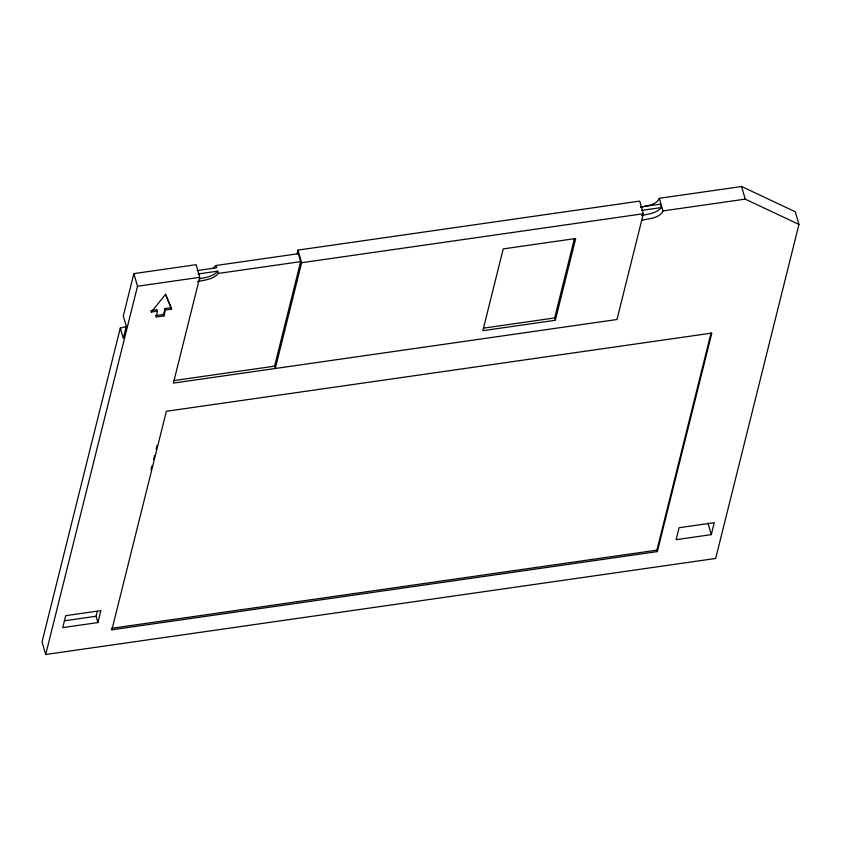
<?xml version="1.0" encoding="UTF-8"?>
<svg xmlns="http://www.w3.org/2000/svg" width="841" height="841" viewBox="0 0 841 841"><rect width="100%" height="100%" fill="white"/><g stroke="black" fill="none" stroke-linecap="round" stroke-linejoin="round"><path stroke-width="1.26" d="M125.992 326.413A11.406 5.593 -16.1 0 1 120.305 328.011L42.05 641.872L45.687 654.498L715.67 558.456L798.95 224.421L795.313 211.795L741.583 186.502L659.323 198.297C656.558 205.215 646.897 205.477 640.621 207.296M297.041 253.919L297.998 250.092L639.717 201.104L643.354 213.73L616.979 319.506L173.393 383.097L199.759 277.32L196.121 264.694L133.866 273.619L123.312 315.953L126.276 326.234L123.27 338.292L120.305 328.011M45.687 654.498L137.504 286.245L133.866 273.619M152.126 310.413L157.036 309.709L157.456 311.17L155.995 317.036L163.984 315.89L165.446 310.024L165.025 308.563L171.165 307.68L171.575 309.141L165.446 310.024M163.984 315.89L163.564 314.439L165.025 308.563M97.892 622.571L100.878 610.619L65.693 615.665L62.707 627.617L97.892 622.571L96.074 616.253L97.272 611.47M151.012 469.699L151.969 465.872M153.556 459.501L154.513 455.685M156.1 449.315L157.046 445.488M111.885 629.793L166.36 411.27L711.822 333.078L657.347 551.591L111.885 629.793L111.464 628.332L656.926 550.14L711.087 332.899M297.998 250.092L301.635 262.718L275.259 368.495L274.587 366.15L300.647 261.635L298.355 253.698L216.095 265.493L212.794 268.563M555.323 320.284L575.707 238.518L503.233 248.904L482.839 330.681L555.323 320.284L554.65 317.94L574.403 238.686M659.323 198.297L662.96 210.923C659.607 218.513 648.716 218.439 641.694 220.384M711.286 534.634L714.261 522.692L679.086 527.727L676.101 539.68L711.286 534.634L707.975 523.155M197.425 281.619C204.542 279.99 213.477 279.454 218.376 273.42L217.724 271.159C213.498 276.605 205.646 277.362 199.338 278.897M640.726 206.981L660.332 204.163L661.32 207.569C656.747 213.299 648.369 213.971 641.641 215.538M150.907 310.592L151.317 312.043L165.477 294.434L171.575 309.141M197.141 270.571L216.747 267.753L216.095 265.493M198.119 273.966L217.724 271.159M641.715 210.376L661.32 207.569M218.376 273.42L300.647 261.635M137.504 286.245L199.759 277.32M301.635 262.718L643.354 213.73M662.96 210.923L745.221 199.128L798.95 224.421M151.317 312.043L157.456 311.17M155.574 315.585L163.564 314.439M483.459 328.148L554.65 317.94M174.003 380.563L274.587 366.15M64.662 620.763L96.074 616.253M165.53 294.108L171.165 307.68M741.583 186.502L745.221 199.128M656.926 550.14L657.347 551.591"/></g></svg>
